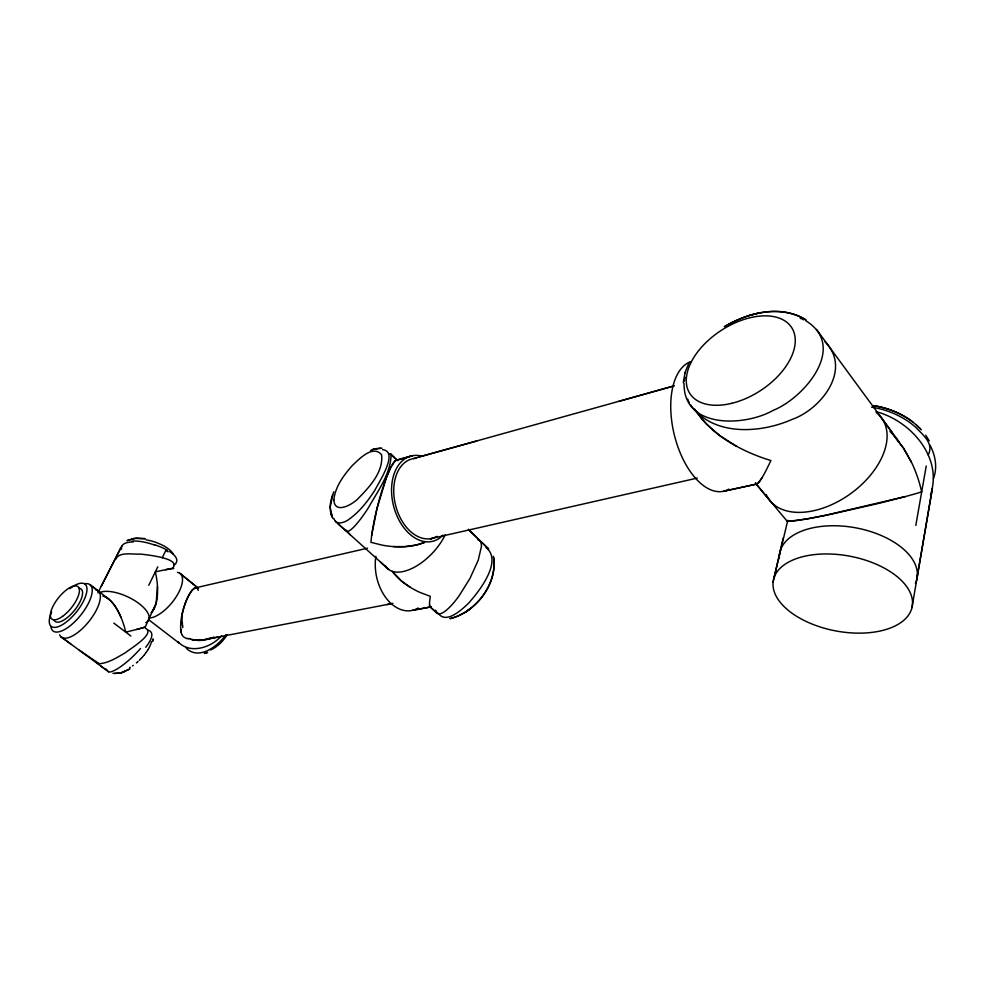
<?xml version="1.0" encoding="UTF-8"?>
<svg xmlns="http://www.w3.org/2000/svg" width="985" height="985" viewBox="0 0 985 985"><rect width="100%" height="100%" fill="white"/><g stroke="black" fill="none" stroke-linecap="round" stroke-linejoin="round"><path stroke-width="1.48" d="M876.084 411.656C909.82 420.447 941.672 455.76 931.317 492.204M684.058 383.534C683.368 429.128 744.919 426.517 773.114 410.388C803.982 398.125 847.728 346.942 806.161 320.999M412.493 455.686L395.256 460.697L390.786 467.358L386.379 477.676A32.074 4.383 -72.9 0 0 384.852 481.837A34.106 4.654 -72.9 0 0 383.362 486.221A36.913 5.024 -72.9 0 0 381.909 490.764A40.447 5.491 -72.9 0 0 380.542 495.295A44.473 6.021 -72.9 0 0 379.262 499.789A48.979 6.612 -72.9 0 0 378.08 504.209A53.559 7.215 -72.9 0 0 376.984 508.519A58.804 7.892 -72.9 0 0 375.753 513.69A64.431 8.619 -72.9 0 0 374.657 518.639A72.2 9.616 -73 0 0 372.884 527.701A79.994 10.613 -73 0 0 371.64 535.618L370.902 542.316L382.02 545.111A79.834 65.995 6 0 0 393.446 546.601L404.946 546.638A64.16 53.325 6.1 0 0 410.634 546.059A58.484 48.696 6.2 0 0 416.187 545.037A53.19 44.362 6.3 0 0 420.521 543.868A48.585 40.57 6.4 0 0 424.683 542.366L416.187 545.037L404.946 546.638A72.003 59.679 6 0 1 393.446 546.589M684.316 381.084L684.994 377.378M371.64 535.618L376.984 508.519L386.379 477.676A31.077 4.248 -72.9 0 1 389.395 470.288A32.086 4.383 -72.9 0 1 390.786 467.358A34.118 4.654 -72.9 0 1 392.092 464.92A36.95 5.036 -72.9 0 1 393.274 462.999A40.557 5.528 -72.9 0 1 394.332 461.608A44.657 6.082 -72.9 0 1 395.256 460.697A49.299 6.71 -72.8 0 1 396.056 460.217L412.801 455.636M152.983 639.019L152.466 641.592M911.962 607.646A70.637 38.021 10.7 0 0 815.814 554.457A70.637 38.021 10.7 0 0 800.509 618.568A70.637 38.021 10.7 0 0 911.962 607.646L932.364 488.314L916.727 579.636M683.282 382.722L685.092 372.379L689.168 362.431M915.804 525.461L926.232 466.004M928.178 454.898C934.346 443.348 922.563 434.717 915.804 427.342C903.454 416.47 887.78 409.649 871.577 407.15M152.54 641.346L152.934 639.265M151.456 641.654L151.136 642.946M773.102 582.197L783.137 538.019M773.927 578.121L787.803 520.339M684.944 372.995L685.104 372.355M172.855 567.791C181.425 557.904 144.29 554.604 140.362 554.062C133.049 554.727 119.037 551.144 115.701 559.431M332.758 494.913L330.147 507.275L332.327 517.174M194.353 588.254A28.183 7.695 -74 0 0 193.343 588.968A25.487 6.846 -73.3 0 0 192.272 590.027A23.135 6.107 -72.7 0 0 191.139 591.456A21.239 5.528 -72.4 0 0 189.97 593.179A19.922 5.134 -72.2 0 0 188.788 595.26C183.555 606.058 179.972 618.174 180.735 630.265M933.374 478.772C937.695 467.74 935.418 455.181 929.914 445.011M150.828 643.931L149.338 647.342M930.431 494.741L930.899 493.485M333.866 491.712C330.295 500.06 328.067 510.525 333.238 518.701M90.115 584.782L109.015 599.299A29.402 17.496 76.5 0 1 110.812 600.973A32.443 19.281 76.4 0 1 112.549 602.882A35.534 21.104 76.4 0 1 114.198 604.987A39.08 23.172 76.3 0 1 116.131 607.856A42.897 25.401 76.3 0 1 117.941 610.959A48.154 28.454 76.2 0 1 121.118 617.632A54.84 32.308 76.2 0 1 125.76 632.148A56.28 0.886 -13.1 0 0 136.619 629.452L145.214 627.076L156.159 603.165L157.477 586.555A53.547 32.53 77.4 0 0 155.322 571.842A54.606 0.886 -12.7 0 1 165.689 569.687M133.234 541.959C128.69 541.935 120.478 542.895 121.512 549.187M148.76 585.275L157.797 566.831M162.229 557.769L165.763 550.578L168.053 551.785M97.909 592.822L120.564 548.374M115.627 558.113L121.746 546.047M101.209 586.358L115.799 557.855M157.477 586.555A47.009 28.639 77.4 0 1 157.514 593.77A41.875 25.561 77.3 0 1 157.231 597.255A38.144 23.32 77.3 0 1 156.726 600.604A34.684 21.227 77.3 0 1 156.159 603.165A31.668 19.404 77.2 0 1 155.433 605.578A28.688 17.595 77.2 0 1 154.522 607.807L153.438 609.826A23.714 14.566 77.1 0 1 152.17 611.574A21.879 13.445 77 0 1 151.111 612.658M149.03 647.933L148.181 649.411M148.033 649.657L146.285 652.267M225.676 634.857C218.251 646.037 199.069 660.369 186.781 648.635M694.61 409.12L701.812 419.154L713.103 430.334A104.656 78.701 19.6 0 0 720.257 435.973L735.955 445.946A134.465 100.113 19.6 0 0 770.91 460.512L766.195 470.19A130.685 11.783 -71.6 0 1 762.144 477.54L758.881 482.293A104.508 9.505 -71.7 0 1 757.576 483.598A94.868 8.643 -71.7 0 1 756.542 484.103L723.692 491.244M152.17 611.574L153.438 609.826A26.041 15.982 77.1 0 0 154.522 607.807M145.952 652.735L144.13 655.087M145.731 647.28C149.178 642.996 156.098 632.924 148.218 630.117M143.748 655.542L142.332 657.18M221.576 635.719C211.479 647.539 190.093 654.631 178.1 641.851M142.074 657.475L140.473 659.187M140.19 659.457L139.365 660.282M138.06 661.501L137.444 662.055M787.409 520.597L787.101 521.151A95.089 3.805 -12.2 0 0 787.704 521.361L805.151 519.23A51.22 2.081 -12.3 0 0 809.892 518.381L824.851 515.463A51.195 2.081 -12.3 0 0 831.044 514.182L875.887 504.049A93.095 3.706 -12.3 0 0 881.255 502.744L905.03 496.637L824.851 515.463A49.484 2.019 -12.3 0 1 809.855 518.381L794.378 520.917L787.101 521.151L755.926 483.869A78.283 7.141 -71.8 0 1 755.507 483.032L770.085 500.811M137.026 662.425L136.398 662.954M133.295 665.343L132.482 665.897M130.032 668.815L121.155 672.903L114.556 673.531M128.973 669.48L119.936 673.198L112.943 673.334M130.217 667.276L129.54 667.645M724.295 326.761C748.083 312.491 780.329 304.427 805.57 319.645M126.893 540.753L133.948 538.401L144.795 538.623M724.96 326.355C748.76 312.331 781.105 304.402 806.075 319.99M127.545 540.371L136.386 538.13L145.484 538.758M367.54 548.189L195.276 587.885L192.247 590.15L188.788 595.272A19.232 4.913 -72.1 0 0 186.473 600.185A19.909 5.122 -72.2 0 0 185.402 602.931M370.471 450.576L374.423 448.864L380.444 448.138M121.155 672.903L124.406 671.782M204.991 653.289L207.626 652.415L204.289 653.461M211.824 637.763L203.316 639.819L192.962 639.794M172.991 568.517L173.619 568.259L172.806 568.567M372.441 449.505L381.971 448.15M618.728 401.4L674.306 385.763M418.662 457.052L476.789 440.972M413.478 458.591L673.617 386.058M413.01 610.232L430.827 606.895A51.109 4.433 -72.7 0 0 431.085 606.698M760.999 312.59L748.292 315.754M431.75 538.426L697.282 478.082M195.276 587.885L198.539 588.39L180.686 574.009M724.049 491.158L756.542 484.091L758.881 482.293A117.449 10.638 -71.7 0 0 762.156 477.516M208.007 639.006L218.399 636.987M206.136 639.363L392.88 603.411M386.859 604.581L392.276 603.559M413.294 610.158L430.297 607.031A56.305 4.876 -72.7 0 0 430.827 606.895M144.29 627.162L145.214 627.076L143.675 627.58A39.905 0.64 -13.1 0 1 142.357 627.95A43.857 0.702 -13.1 0 1 140.72 628.381A49.336 0.776 -13.1 0 1 136.607 629.452M382.599 449.665C399.368 451.598 378.474 482.798 375.088 489.865C368.07 500.762 360.005 511.363 349.379 518.996C345.415 522.419 335.836 525.965 333.964 518.529M449.862 618.617C475.62 612.855 497.844 583.982 493.571 557.325M450.379 618.58C476.026 611.968 498.164 583.145 493.362 556.279M99.054 663.755C108.843 663.065 117.461 657.254 125.723 652.501C129.429 649.201 156.123 633.515 145.374 628.233M96.111 661.477L96.912 663.164L99.079 663.668L79.403 650.297M98.894 663.742L97.934 663.607M873.092 405.549C888.568 407.962 903.639 414.106 915.619 424.326M875.099 405.869C888.593 408.283 901.718 413.503 912.639 421.888M190.474 639.363L194.759 639.991A40.126 39.597 -10.7 0 0 197.616 640.09M188.726 638.933L187.015 638.354M486.024 547.5C503.261 561.13 478.673 591.96 468.343 603.448C461.546 609.789 446.094 624.625 438.066 613.126M755.926 483.869L756.542 484.091A85.978 7.843 -71.8 0 1 755.926 483.869L755.507 483.019M800.214 318.352L801.445 318.82M802.664 319.312L803.846 319.842M477.959 539.866A48.08 11.906 -61.4 0 1 479.079 540.051L480.988 542.095L481.493 546.232L478.242 560.169L469.98 578.417L458.948 596.073A47.871 11.795 -61.3 0 1 437.365 613.384M102.846 596.097A21.079 12.559 76.6 0 1 103.326 596.208A22.433 13.371 76.6 0 1 105.235 596.873C113.263 601.059 117.51 609.777 121.118 617.632M397.423 460.549L390.589 453.937L397.423 460.549A59.482 8.089 -72.8 0 0 396.733 460.143A54.015 7.351 -72.8 0 0 396.056 460.217M435.629 610.146L437.34 613.433L429.903 606.698A69.615 6.033 -72.7 0 1 429.546 604.716A77.31 6.686 -72.7 0 1 429.682 601.207L430.285 596.331L419.967 592.416A77.249 65.109 9.4 0 1 410.326 587.343L401.621 581.138A62.043 52.525 9 0 1 397.718 577.604A56.527 47.92 8.7 0 1 394.222 573.812A51.392 43.623 8.5 0 1 392.35 571.411M100.901 666.094L105.727 669.628M107.734 671.093L61.058 636.876L70.686 643.919M113.817 623.099L130.882 636.027M90.435 585.078L98.094 590.901M148.44 619.528L179.43 643.328M179.738 573.233L196.274 586.58M429.534 604.716L429.903 606.698L437.34 613.433M380.555 562.176L388.693 569.465L335.429 521.373M338.15 523.872L344.713 529.795M345.464 529.499L350.278 534.818M479.104 540.002L488.72 549.014L481.542 542.045M916.542 425.151L920.212 428.635M916.185 424.855L921.369 429.866M468.331 529.253L478.057 538.672M468.737 529.893L480.729 541.516M825.061 341.807C852.345 369.535 821.059 409.477 791.694 419.561C759.829 433.585 712.672 436.441 690.399 404.7M894.109 435.826L903.59 448.261L911.334 462.002L903.59 448.261L894.109 435.826A88.453 81.361 71.1 0 0 889.984 431.479M392.584 571.657L401.621 581.138A69.652 58.829 9.2 0 0 410.326 587.343M816.516 329.433L899.059 441.846M881.501 417.911L891.844 432.181M186.645 648.425L186.103 647.564M695.472 410.413L706.553 424.289L720.257 435.973A117.166 87.739 19.6 0 0 735.967 445.934M925.74 435.21L929.224 440.787M688.7 401.4L689.217 402.508M391.107 454.565C390.713 473.994 377.612 491.232 368.39 507.804A50.161 8.533 -61.1 0 1 346.006 530.804M687.764 399.122L688.207 400.267M181.08 632.05L180.612 628.947M779.344 558.47A69.824 38.612 10.3 0 1 855.423 527.775A69.824 38.612 10.3 0 1 915.385 583.44M905.043 496.637A128.53 5.048 -12.3 0 0 921.664 491.884A124.689 112.93 70.3 0 0 911.359 461.99M876.244 412.555A69.455 43.02 -35.8 0 1 852 492.66A69.455 43.02 -35.8 0 1 766.281 494.63M389.383 453.789A50.395 8.606 -61.2 0 1 390.54 454.023M442.991 535.138A44.005 29.365 75.8 0 1 393.692 506.462A44.005 29.365 75.8 0 1 422.208 456.24M445.331 534.572A42.207 21.99 -46.9 0 1 414.032 567.409A42.207 21.99 -46.9 0 1 385.677 566.079M430.507 539.472A39.991 33.478 6.6 0 0 432.304 538.327A36.433 30.523 6.8 0 0 433.178 537.712M436.995 536.32A40.964 27.334 75.8 0 1 395.761 506.007A40.964 27.334 75.8 0 1 416.31 458.333M729.011 489.114A66.882 34.992 76.4 0 1 675.932 440.837A66.882 34.992 76.4 0 1 691.088 361.569M227.03 634.734A21.141 11.254 -48 0 1 210.347 649.989M177.411 572.371A27.912 12.066 -50.6 0 1 176.377 596.528A27.912 12.066 -50.6 0 1 148.55 618.026M197.739 589.547A40.533 10.81 86.6 0 1 198.367 590.286M196.951 588.057A39.191 11.143 -85.7 0 1 197.69 588.599M196.975 587.823A36.864 10.601 -80.8 0 0 196.2 587.589A34.069 9.702 -77.6 0 0 195.325 587.651M194.377 588.094A31.101 8.693 -75.5 0 1 195.313 587.725M185.426 602.943A21.239 5.504 -72.2 0 0 184.441 605.775A23.123 6.119 -72.2 0 0 183.567 608.656A25.438 6.907 -72.2 0 0 182.841 611.476A28.109 7.966 -72 0 0 182.225 614.258M181.88 616.819A30.966 9.173 -71.8 0 1 182.422 614.135M181.646 619.269A33.884 10.786 -71.2 0 1 182.09 616.684M181.597 621.461A36.63 12.805 -70 0 1 181.929 619.097M181.819 623.493A38.932 15.304 -68.1 0 1 182.065 621.215M182.274 625.463A40.323 18.358 -64.4 0 1 182.447 623.283M182.681 627.667A39.622 21.374 -57.6 0 1 182.791 625.561M180.981 630.991A32.357 22.273 -31.9 0 1 180.871 630.215M181.031 632.062A21.645 15.354 -11.5 0 0 181.363 633.318A15.772 10.921 0.3 0 0 181.769 634.291M186.854 638.6A9.124 6.045 7.9 0 1 181.757 634.537M190.61 638.859A21.707 17.287 6.8 0 1 188.911 638.452M192.986 639.634A32.616 30.597 0.2 0 1 191.927 639.474M197.616 640.472A40.779 39.843 0.3 0 0 200.497 640.41A39.314 37.331 1.4 0 0 203.366 640.164A36.938 34.143 0.5 0 0 206.185 639.622M206.173 639.548A34.13 30.904 -0.6 0 0 209.079 638.859A31.138 27.777 -1.6 0 0 211.874 637.861M213.88 636.95A28.22 24.896 -2.5 0 1 213.216 637.246M418.256 607.979A40.594 27.789 78.1 0 1 387.08 599.286A40.594 27.789 78.1 0 1 375.888 556.254M430.297 607.031A61.895 5.368 -72.7 0 1 429.903 606.686M99.128 592.859A28.787 11.943 25.1 0 1 135.339 601.01A28.787 11.943 25.1 0 1 145.78 622.631M173.323 554.026A21.091 8.705 20.7 0 0 164.089 546.059A24.551 10.109 20.7 0 0 155.027 542.07A22.002 9.074 20.7 0 0 146.211 539.915M154.879 544.828A28.996 8.84 16.6 0 1 167.647 550.381M169.457 551.514A28.713 11.13 11.7 0 1 176.315 562.472A27.937 10.096 15 0 1 174.702 564.59M174.37 564.861A27.74 10.059 15.4 0 1 173.779 565.205M132.076 541.024A28.27 10.737 17.6 0 1 154.608 545.062M95.89 589.941A29.525 11.857 -51.3 0 1 88.773 621.67A29.525 11.857 -51.3 0 1 59.654 634.783M140.51 648.524A28.91 6.686 -43.9 0 1 108.301 671.832M108.498 671.622A29.008 10.441 -42.9 0 1 106.478 669.197M105.235 596.861A24.317 14.479 76.6 0 1 107.156 597.92A26.694 15.895 76.5 0 1 109.015 599.299M78.64 588.242A20.783 8.188 -51.2 0 1 74.959 609.727A20.783 8.188 -51.2 0 1 53.978 619.897M84.735 583.76A29.636 11.746 -51.2 0 1 80.881 614.972A29.636 11.746 -51.2 0 1 50.875 626.325M69.824 588.636A27.051 10.65 -51.2 0 1 86.495 593.167A27.051 10.65 -51.2 0 1 61.353 625.29A27.051 10.65 -51.2 0 1 51.602 611.931M333.853 500.097C334.802 514.933 353.184 504.209 358.799 497.856C369.892 486.553 383.473 471.864 381.601 454.811C373.069 444.21 358.897 459.219 352.027 465.843C343.543 475.521 335.06 486.873 333.853 500.097M468.725 609.789L465.72 612.079L470.325 608.582L468.725 609.789M169.555 568.924L165.677 569.687A47.871 0.776 -12.7 0 1 169.568 568.924A42.564 0.69 -12.7 0 1 171.095 568.628A38.735 0.628 -12.7 0 1 172.301 568.419L173.594 568.259L169.555 568.924M331.379 514.675L330.701 512.779L332.13 516.817L331.379 514.675M731.793 403.308A60.651 35.94 -33 0 0 791.792 327.783A60.651 35.94 -33 0 0 698.697 350.574A60.651 35.94 -33 0 0 731.793 403.308M62.597 616.351A20.808 8.151 -51.2 0 0 78.455 587.146A20.808 8.151 -51.2 0 0 53.646 605.036A20.808 8.151 -51.2 0 0 62.597 616.351"/></g></svg>
